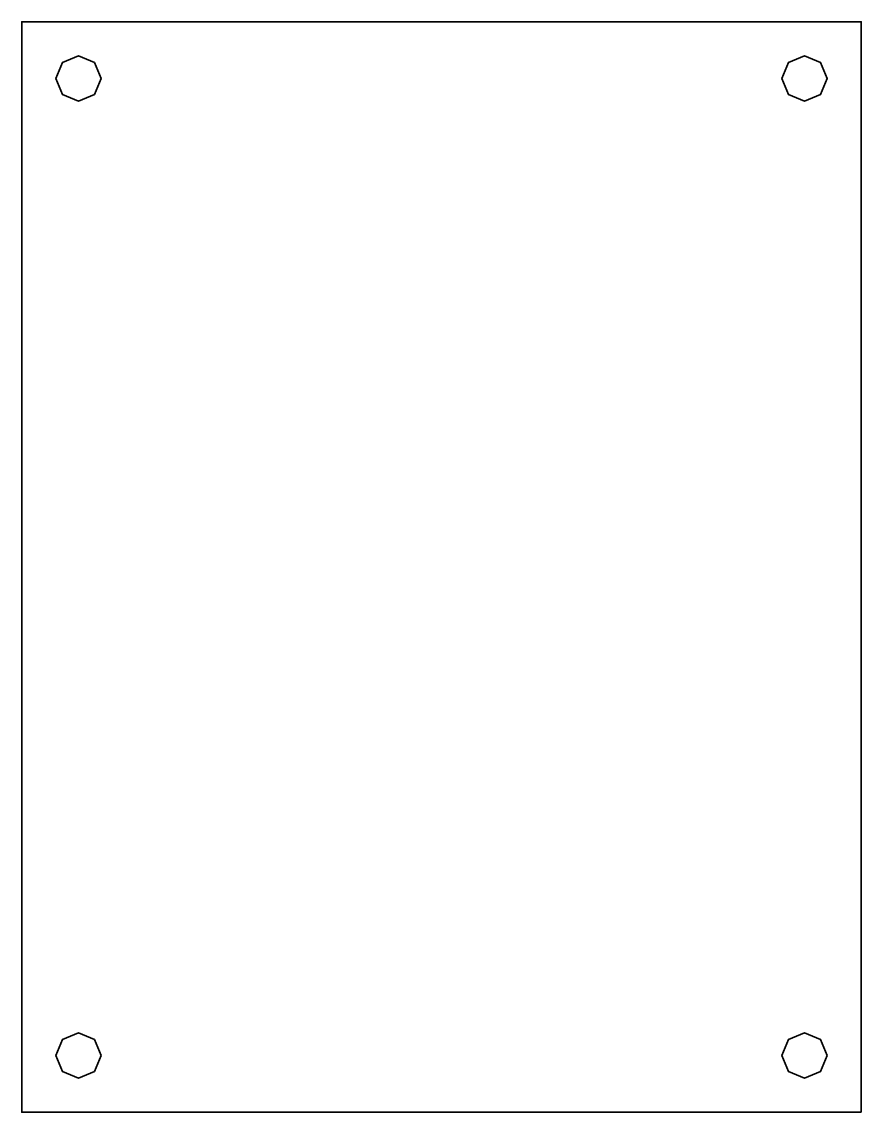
# Model space of a CAD drawing. Header units: inches. Extents: x 13.54 to 16.46, y 13.11 to 16.89.
import ezdxf

# ---------------------------------------------------------------- set-up
doc = ezdxf.new("R2010")
doc.units = ezdxf.units.IN
doc.header["$MEASUREMENT"] = 0
doc.layers.add('Layer 1', color=7, linetype='Continuous')

# ---------------------------------------------------------------- blocks, each defined once
blk = doc.blocks.new('block 2')
at = {"layer": 'Layer 1', "color": 7, "lineweight": 35}
blk.add_lwpolyline([(16.4583, 13.1064), (15, 13.1064), (13.5417, 13.1064), (13.5417, 15), (13.5417, 16.8936), (15, 16.8936), (16.4583, 16.8936), (16.4583, 15), (16.4583, 13.1064)], dxfattribs=at)
blk = doc.blocks.new('block 3')
at = {"layer": 'Layer 1', "color": 7, "lineweight": 35}
blk.add_lwpolyline([(13.8173, 16.6967), (13.7942, 16.6411), (13.7386, 16.618), (13.6829, 16.6411), (13.6598, 16.6967), (13.6829, 16.7524), (13.7386, 16.7755), (13.7942, 16.7524), (13.8173, 16.6967), (13.8173, 16.6967)], dxfattribs=at)
blk = doc.blocks.new('block 4')
at = {"layer": 'Layer 1', "color": 7, "lineweight": 35}
blk.add_lwpolyline([(16.3402, 16.6967), (16.3171, 16.6411), (16.2614, 16.618), (16.2057, 16.6411), (16.1827, 16.6967), (16.2057, 16.7524), (16.2614, 16.7755), (16.3171, 16.7524), (16.3402, 16.6967), (16.3402, 16.6967)], dxfattribs=at)
blk = doc.blocks.new('block 5')
at = {"layer": 'Layer 1', "color": 7, "lineweight": 35}
blk.add_lwpolyline([(16.3402, 13.3033), (16.3171, 13.2476), (16.2614, 13.2245), (16.2057, 13.2476), (16.1827, 13.3033), (16.2057, 13.3589), (16.2614, 13.382), (16.3171, 13.3589), (16.3402, 13.3033), (16.3402, 13.3033)], dxfattribs=at)
blk = doc.blocks.new('block 6')
at = {"layer": 'Layer 1', "color": 7, "lineweight": 35}
blk.add_lwpolyline([(13.8173, 13.3033), (13.7942, 13.2476), (13.7386, 13.2245), (13.6829, 13.2476), (13.6598, 13.3033), (13.6829, 13.3589), (13.7386, 13.382), (13.7942, 13.3589), (13.8173, 13.3033), (13.8173, 13.3033)], dxfattribs=at)

msp = doc.modelspace()

# ---------------------------------------------------------------- block references
at = {"layer": 'Layer 1'}
for name in ['block 2', 'block 3', 'block 4', 'block 6', 'block 5']:
    msp.add_blockref(name, (0, 0), dxfattribs=at)

doc.saveas('drawing.dxf')
